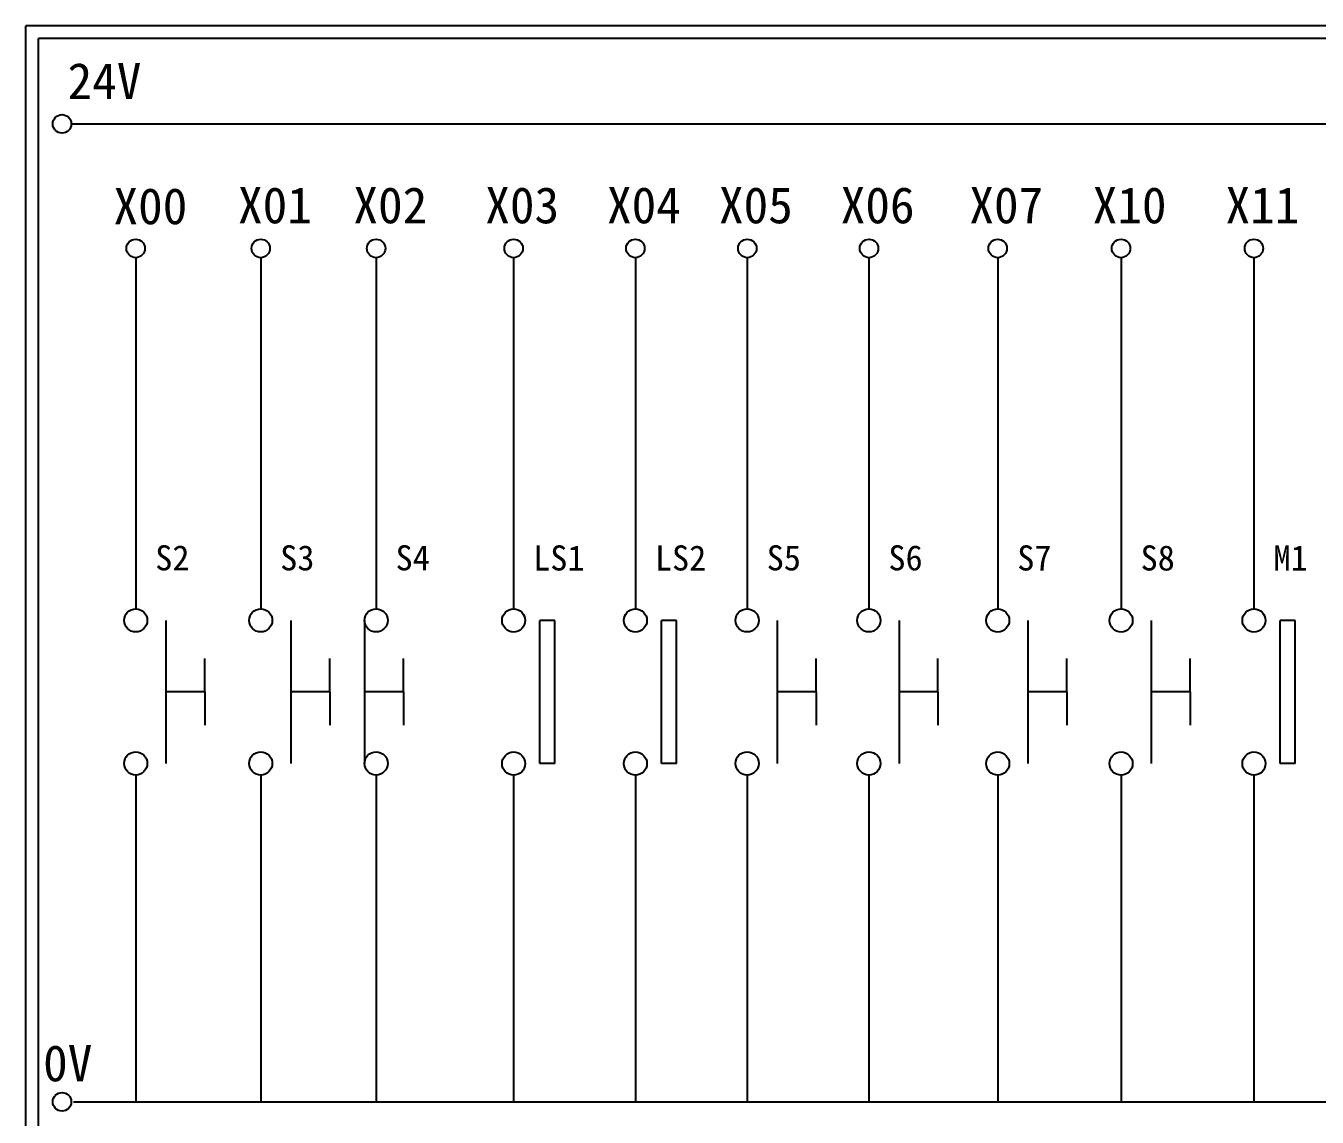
# Model space of a CAD drawing. Extents: x 325 to 612, y 3 to 207.
# Drawn here: x 325.3 to 453.8, y 98.4 to 207 of the extents above; entities that cross this region are included whole.
import ezdxf

# ---------------------------------------------------------------- set-up
doc = ezdxf.new("R2010")
doc.units = 0
doc.layers.get('0').update_dxf_attribs({"linetype": 'CONTINUOUS'})
doc.layers.add('圖框層', color=7, linetype='CONTINUOUS')
doc.layers.add('標尺寸層', color=3, linetype='CONTINUOUS')
doc.styles.add('STSL', font='kaiu.ttf')

msp = doc.modelspace()

# ---------------------------------------------------------------- linework, layer by layer
for p, q in [((377.96, 147.83), (376.45, 147.83)), ((390.07, 147.83), (388.57, 147.83)), ((451.61, 147.83), (450.1, 147.83)), ((343.12, 140.73), (343.12, 144.04)), ((355.56, 140.73), (355.56, 144.04)), ((362.88, 140.73), (362.88, 144.04)), ((343.12, 140.73), (343.12, 137.42)), ((355.56, 140.73), (355.56, 137.42)), ((362.88, 140.73), (362.88, 137.42)), ((377.96, 133.6), (376.45, 133.6)), ((390.07, 133.6), (388.57, 133.6)), ((451.61, 133.6), (450.1, 133.6))]:
    msp.add_line(p, q)
at = {"color": 7}
for p, q in [((403.95, 140.73), (403.95, 144.04)), ((416.06, 140.73), (416.06, 144.04)), ((428.88, 140.73), (428.88, 144.04)), ((441.15, 140.73), (441.15, 144.04)), ((403.95, 140.73), (403.95, 137.42)), ((416.06, 140.73), (416.06, 137.42)), ((428.88, 140.73), (428.88, 137.42)), ((441.15, 140.73), (441.15, 137.42))]:
    msp.add_line(p, q, dxfattribs=at)
at = {"layer": '圖框層', "color": 7}
for p, q in [((612.32, 206.97), (325.32, 206.97)), ((325.32, 3), (325.32, 206.97)), ((611.07, 205.72), (326.57, 205.72)), ((326.57, 4.25), (326.57, 205.72))]:
    msp.add_line(p, q, dxfattribs=at)
at = {"layer": '標尺寸層', "color": 7}
for p, q in [((329.84, 197.22), (607.44, 197.22)), ((336.25, 183.91), (336.25, 148.99)), ((348.69, 183.91), (348.69, 148.99)), ((360.17, 183.91), (360.17, 148.99)), ((373.85, 183.91), (373.85, 148.99)), ((385.96, 183.91), (385.96, 148.99)), ((397.08, 183.91), (397.08, 148.99)), ((409.19, 183.91), (409.19, 148.99)), ((422.01, 183.91), (422.01, 148.99)), ((434.28, 183.91), (434.28, 148.99)), ((447.5, 183.91), (447.5, 148.99)), ((339.26, 147.84), (339.26, 133.61)), ((351.69, 147.84), (351.69, 133.61)), ((359.02, 147.84), (359.02, 133.61)), ((376.45, 133.6), (376.45, 147.83)), ((377.96, 133.6), (377.96, 147.83)), ((388.57, 133.6), (388.57, 147.83)), ((390.07, 133.6), (390.07, 147.83)), ((400.08, 147.84), (400.08, 133.61)), ((412.2, 147.84), (412.2, 133.61)), ((425.02, 147.84), (425.02, 133.61)), ((437.29, 147.84), (437.29, 133.61)), ((450.1, 133.6), (450.1, 147.83)), ((451.61, 133.6), (451.61, 147.83)), ((343.12, 140.73), (339.26, 140.73)), ((355.56, 140.73), (351.69, 140.73)), ((362.88, 140.73), (359.02, 140.73)), ((403.95, 140.73), (400.08, 140.73)), ((416.06, 140.73), (412.2, 140.73)), ((428.88, 140.73), (425.02, 140.73)), ((441.15, 140.73), (437.29, 140.73)), ((336.25, 132.46), (336.25, 99.96)), ((348.69, 132.46), (348.69, 99.96)), ((360.17, 132.46), (360.17, 99.96)), ((373.85, 132.46), (373.85, 99.96)), ((373.85, 132.45), (373.85, 99.96)), ((385.96, 132.46), (385.96, 99.96)), ((385.96, 132.45), (385.96, 99.96)), ((397.08, 132.46), (397.08, 99.96)), ((409.19, 132.46), (409.19, 99.96)), ((422.01, 132.46), (422.01, 99.96)), ((422.01, 132.45), (422.01, 99.96)), ((434.28, 132.46), (434.28, 99.96)), ((434.28, 132.45), (434.28, 99.96)), ((447.5, 132.46), (447.5, 99.96)), ((447.5, 132.45), (447.5, 99.96)), ((330.05, 99.96), (607.92, 99.96))]:
    msp.add_line(p, q, dxfattribs=at)
for centre, radius in [((328.92, 197.22), 0.92), ((336.25, 184.83), 0.92), ((348.69, 184.83), 0.92), ((360.17, 184.83), 0.92), ((373.85, 184.83), 0.92), ((385.96, 184.83), 0.92), ((397.1, 184.83), 0.92), ((409.21, 184.83), 0.92), ((422.01, 184.83), 0.92), ((434.28, 184.83), 0.92), ((447.5, 184.83), 0.92), ((336.25, 147.84), 1.15), ((348.69, 147.84), 1.15), ((360.17, 147.84), 1.15), ((373.85, 147.83), 1.15), ((385.96, 147.83), 1.15), ((397.08, 147.84), 1.15), ((409.19, 147.84), 1.15), ((422.01, 147.83), 1.15), ((434.28, 147.83), 1.15), ((447.5, 147.83), 1.15), ((336.25, 133.61), 1.15), ((348.69, 133.61), 1.15), ((360.17, 133.61), 1.15), ((373.85, 133.6), 1.15), ((385.96, 133.6), 1.15), ((397.08, 133.61), 1.15), ((409.19, 133.61), 1.15), ((422.01, 133.6), 1.15), ((434.28, 133.6), 1.15), ((447.5, 133.6), 1.15), ((328.92, 99.96), 0.92)]:
    msp.add_circle(centre, radius, dxfattribs=at)

# ---------------------------------------------------------------- texts
at = {"layer": '圖框層', "color": 4, "style": 'STSL'}
for s, height, p in [('24V', 3.6, (329.47, 199.68)), ('X00', 3.6, (334.04, 187.24)), ('X01', 3.6, (346.43, 187.33)), ('X02', 3.6, (357.91, 187.33)), ('X03', 3.6, (371.03, 187.33)), ('X04', 3.6, (383.14, 187.33)), ('X05', 3.6, (394.28, 187.33)), ('X06', 3.6, (406.39, 187.33)), ('X07', 3.6, (419.19, 187.33)), ('X10', 3.6, (431.46, 187.33)), ('X11', 3.6, (444.68, 187.33)), ('S2', 2.5, (338.2, 152.81)), ('S3', 2.5, (350.63, 152.81)), ('S4', 2.5, (362.11, 152.81)), ('LS1', 2.5, (375.8, 152.8)), ('LS2', 2.5, (387.91, 152.8)), ('S5', 2.5, (399.03, 152.81)), ('S6', 2.5, (411.14, 152.81)), ('S7', 2.5, (423.96, 152.8)), ('S8', 2.5, (436.23, 152.8)), ('M1', 2.5, (449.45, 152.8)), ('0V', 3.6, (327.04, 102))]:
    msp.add_text(s, height=height, dxfattribs=at).set_placement(p)

doc.saveas('drawing.dxf')
